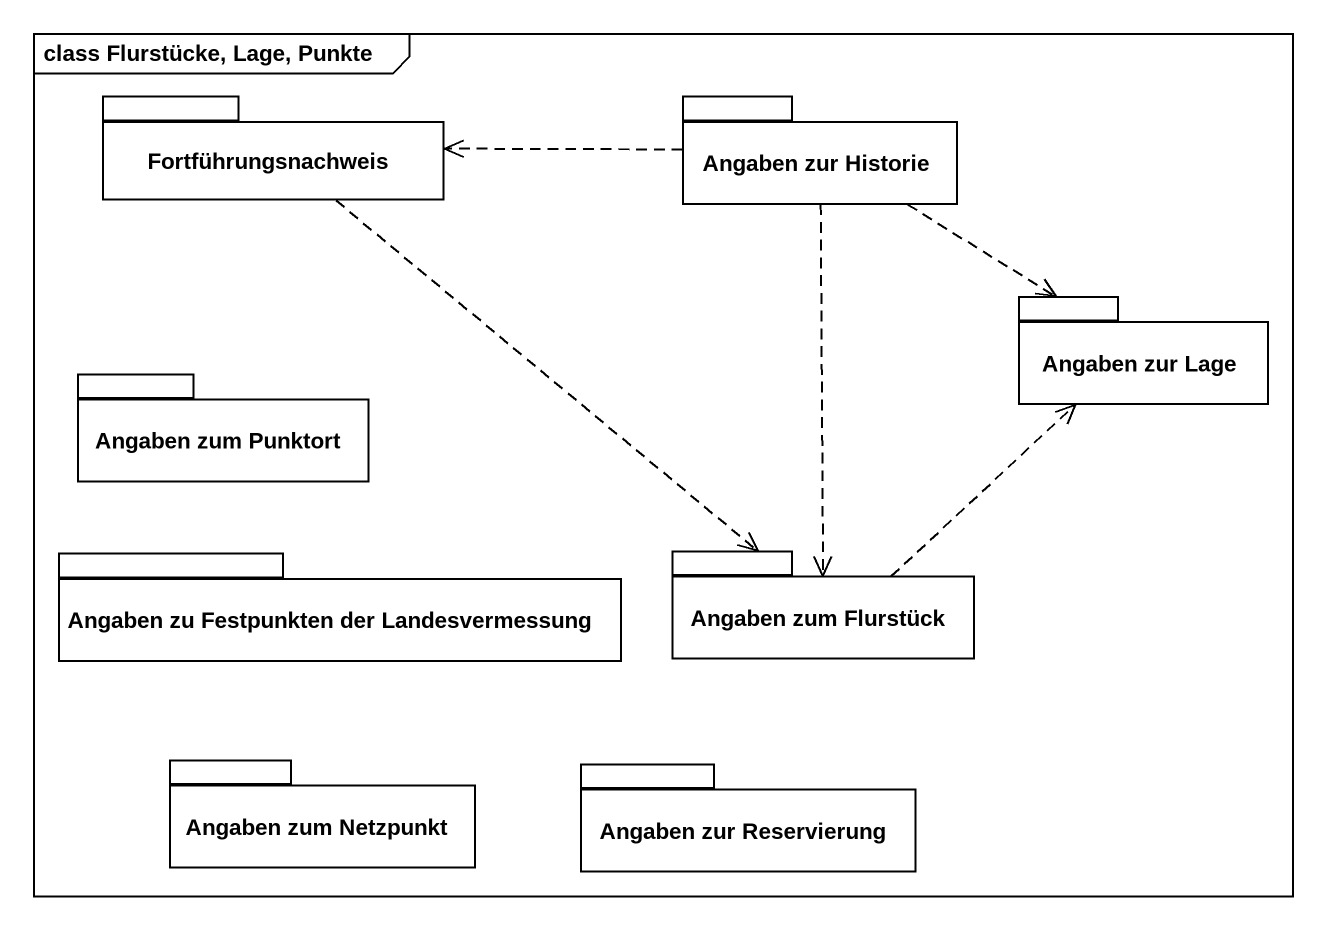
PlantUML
@startuml
mainframe class Flurstücke, Lage, Punkte
package Fortführungsnachweis {
}
package "Angaben zur Historie" as Angaben_zur_Historie {
}
package "Angaben zur Lage" as Angaben_zur_Lage {
}
package "Angaben zum Punktort" as Angaben_zum_Punktort {
}
package "Angaben zu Festpunkten der Landesvermessung" as Angaben_zu_Festpunkten_der {
}
package "Angaben zum Flurstück" as Angaben_zum_Flurstück {
}
package "Angaben zum Netzpunkt" as Angaben_zum_Netzpunkt {
}
package "Angaben zur Reservierung" as Angaben_zur_Reservierung {
}
Fortführungsnachweis ..> Angaben_zum_Flurstück
Angaben_zur_Historie .left.> Fortführungsnachweis
Angaben_zur_Historie ..> Angaben_zur_Lage
Angaben_zur_Historie ..> Angaben_zum_Flurstück
Angaben_zum_Flurstück .up.> Angaben_zur_Lage
@enduml
